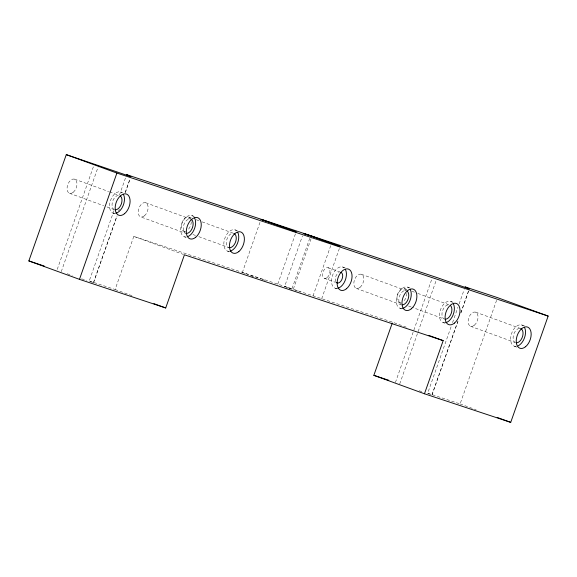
<?xml version="1.0" encoding="UTF-8"?>
<svg xmlns="http://www.w3.org/2000/svg" width="577" height="577" viewBox="0 0 577 577"><rect width="100%" height="100%" fill="white"/><g stroke="black" fill="none" stroke-linecap="round" stroke-linejoin="round"><path stroke-width="0.43" stroke-dasharray="2.88 2.16" d="M57.246 269.394L93.777 165.649M61.256 271.673L98.09 167.085M92.767 282.622L89.226 280.949L114.08 210.367M119.468 195.062L125.757 177.204M93.539 282.377L116.893 216.05M118.689 210.951L119.288 209.249M125.281 192.242L130.07 178.639M93.481 282.954L117.138 215.776M125.223 192.812L130.013 179.209M89.226 280.949L115.097 289.531L133.814 236.382L392.569 322.19L406.908 327.411M242.304 272.625L260.126 221.936M277.732 284.151L296.145 231.846M292.063 289.236L284.62 286.524L302.442 235.914M309.741 238.33L291.912 288.947L284.62 286.524M311.068 238.77L293.246 289.387L300.689 292.099M313.037 295.922L330.859 245.304M321.663 298.785L339.485 248.168M395.411 382.486L431.949 278.741M399.724 383.914L436.262 280.17M430.529 394.524L427.694 393.189L451.351 326.012M452.548 322.608L457.936 307.303M459.141 303.906L464.225 289.445M432.007 394.618L457.763 321.49M460.756 312.986L468.538 290.88M431.949 395.195L458.297 320.365M460.994 312.705L468.784 290.599M427.694 393.189L460.1 403.936L497.237 298.497M242.297 272.553L245.037 273.404M245.809 273.657L261.403 279.037M419.227 390.744L421.773 391.632M67.192 273.75L72.284 275.532M81.609 278.799L86.694 280.581M262.174 279.311L265.896 280.638M251.485 276.066L253.094 276.65M521.817 324.966L525.034 326.135M450.659 301.367L453.075 302.247M407.535 287.065L409.944 287.945M475.563 312.121L519.733 328.205M404.405 288.529L406.908 289.438M411.906 291.262L414.409 292.171M417.741 293.383L449.411 304.908A7.515 4.544 -70 0 0 442.609 310.57A7.515 4.544 -70 0 0 444.427 319.081L411.92 307.252M342.709 267L345.118 267.879M361.281 274.226L406.287 290.613A7.515 4.544 -70 0 0 399.847 295.352A7.515 4.544 -70 0 0 400.265 304.173M235.034 229.862L237.443 230.742M191.903 215.56L194.312 216.44M120.752 191.968L122.36 192.552M188.78 217.017L191.275 217.933M196.281 219.75L198.784 220.659M202.116 221.878L232.949 233.101M328.14 267.692L339.99 272.005M145.649 202.715L190.655 219.101A7.515 4.544 -70 0 0 183.847 224.763A7.515 4.544 -70 0 0 185.664 233.274L140.658 216.894M74.498 179.122L108.671 191.564M109.5 191.867L118.667 195.206M470.572 326.301L514.749 342.377M399.414 302.701L401.08 303.307M408.588 306.041L411.084 306.95M356.29 288.399L401.296 304.786M514.331 346.222L516.74 347.102M324.397 278.323L335.403 282.326M443.179 322.63L444.78 323.214M400.049 308.327L401.657 308.911M183.789 231.197L185.455 231.803M192.956 234.529L195.459 235.438M198.791 236.657L228.795 247.576A7.515 4.544 -70 0 1 226.689 239.996A7.515 4.544 -70 0 1 232.581 233.274M335.223 288.255L336.831 288.839M69.507 193.295L103.68 205.737M107.012 206.948L113.683 209.379M227.547 251.125L229.156 251.709M184.416 236.822L186.025 237.407M113.265 213.223L114.873 213.807M133.814 236.382L183.587 254.5M460.1 403.936L476.133 409.771M115.097 289.531L131.974 295.669M114.513 209.682A7.515 4.544 -70 0 1 112.407 202.101A7.515 4.544 -70 0 1 118.299 195.379M184.986 231.319A7.515 4.544 -70 0 1 182.332 221.763A7.515 4.544 -70 0 1 190.598 218.683M191.268 221.799A7.515 4.544 -70 0 1 187.568 230.129M400.618 302.831A7.515 4.544 -70 0 1 397.964 293.275A7.515 4.544 -70 0 1 406.23 290.195M406.893 293.311A7.515 4.544 -70 0 1 403.193 301.634M515.578 342.68A7.515 4.544 -70 0 1 513.472 335.1A7.515 4.544 -70 0 1 519.365 328.378M114.448 213.432A11.273 6.816 -70 0 1 110.712 199.988A11.273 6.816 -70 0 1 122.295 192.884M186.22 237.01A11.273 6.816 -70 0 1 181.69 224.042A11.273 6.816 -70 0 1 193.454 216.476M229.35 251.312A11.273 6.816 -70 0 1 224.821 238.344A11.273 6.816 -70 0 1 236.577 230.778M401.852 308.522A11.273 6.816 -70 0 1 397.329 295.554A11.273 6.816 -70 0 1 409.086 287.988M444.975 322.817A11.273 6.816 -70 0 1 440.453 309.849A11.273 6.816 -70 0 1 452.209 302.283M516.134 346.416A11.273 6.816 -70 0 1 511.604 333.448A11.273 6.816 -70 0 1 523.361 325.882M335.727 281.691A5.633 3.404 -70 0 1 338.966 272.488M337.026 288.45A11.273 6.816 -70 0 1 332.496 275.481A11.273 6.816 -70 0 1 344.253 267.916M73.286 192.235A7.515 4.544 -70 0 0 75.529 179.735A7.515 4.544 -70 0 0 67.192 186.66A7.515 4.544 -70 0 0 73.286 192.235M144.438 215.827A7.515 4.544 -70 0 0 146.681 203.328A7.515 4.544 -70 0 0 138.343 210.259A7.515 4.544 -70 0 0 144.438 215.827M360.07 287.339A7.515 4.544 -70 0 0 362.313 274.84A7.515 4.544 -70 0 0 353.975 281.764A7.515 4.544 -70 0 0 360.07 287.339M474.352 325.233A7.515 4.544 -70 0 0 476.595 312.734A7.515 4.544 -70 0 0 468.257 319.665A7.515 4.544 -70 0 0 474.352 325.233M327.231 277.523A5.633 3.404 -70 0 0 328.912 268.146A5.633 3.404 -70 0 0 322.658 273.347A5.633 3.404 -70 0 0 327.231 277.523"/><path stroke-width="0.87" d="M424.47 393.774L443.186 340.625L184.431 254.81L165.714 307.959L79.467 279.355L28.85 260.927L66.283 154.636L130.907 176.656L126.659 174.658L437.157 277.624L469.382 288.897L465.127 286.899L497.533 297.645L548.15 316.073L510.717 422.364L424.47 393.774L373.853 375.331L392.273 323.033M79.467 279.355L116.9 173.064L548.15 316.073M28.85 260.927L44.177 266.011M373.853 375.331L388.775 380.286M66.283 154.636L116.9 173.064M428.841 335.403L443.186 340.625M497.223 417.452L510.717 422.364M153.9 303.661L165.714 307.959M120.535 196.122A7.515 4.544 -70 0 1 121.321 204.027A7.515 4.544 -70 0 1 115.717 209.812M191.687 219.714A7.515 4.544 -70 0 1 192.473 227.619A7.515 4.544 -70 0 1 186.869 233.404M233.786 233.404A7.515 4.544 -70 0 1 235.892 240.984A7.515 4.544 -70 0 1 229.999 247.706M407.319 291.219A7.515 4.544 -70 0 1 408.105 299.124A7.515 4.544 -70 0 1 402.501 304.916M450.442 305.522A7.515 4.544 -70 0 1 451.228 313.426A7.515 4.544 -70 0 1 445.624 319.211M520.569 328.508A7.515 4.544 -70 0 1 522.675 336.088A7.515 4.544 -70 0 1 516.783 342.81M123.485 194.463A11.273 6.816 -70 0 1 123.125 205.657A11.273 6.816 -70 0 1 115.703 213.317M194.637 218.056A11.273 6.816 -70 0 1 188.152 236.469M237.767 232.358A11.273 6.816 -70 0 1 237.407 243.559A11.273 6.816 -70 0 1 229.985 251.211M410.269 289.567A11.273 6.816 -70 0 1 409.915 300.761A11.273 6.816 -70 0 1 402.486 308.421M453.392 303.863A11.273 6.816 -70 0 1 453.039 315.064A11.273 6.816 -70 0 1 445.61 322.723M524.551 327.462A11.273 6.816 -70 0 1 518.067 345.868M340.834 272.315A5.633 3.404 -70 0 1 341.93 279.383A5.633 3.404 -70 0 1 336.319 282.485M345.443 269.495A11.273 6.816 -70 0 1 345.082 280.689A11.273 6.816 -70 0 1 337.66 288.349M262.21 219.758L261.013 219.404L296.145 231.846L262.21 219.758M311.962 236.238L303.336 233.382L340.077 246.48L311.962 236.238M124.56 213.678A11.273 6.816 -70 0 0 127.921 194.932A11.273 6.816 -70 0 0 115.414 205.318A11.273 6.816 -70 0 0 124.56 213.678M195.711 237.27A11.273 6.816 -70 0 0 199.072 218.524A11.273 6.816 -70 0 0 186.566 228.918A11.273 6.816 -70 0 0 195.711 237.27M238.842 251.572A11.273 6.816 -70 0 0 242.203 232.827A11.273 6.816 -70 0 0 229.696 243.22A11.273 6.816 -70 0 0 238.842 251.572M411.343 308.774A11.273 6.816 -70 0 0 414.712 290.029A11.273 6.816 -70 0 0 402.205 300.422A11.273 6.816 -70 0 0 411.343 308.774M454.474 323.077A11.273 6.816 -70 0 0 457.835 304.331A11.273 6.816 -70 0 0 445.329 314.725A11.273 6.816 -70 0 0 454.474 323.077M525.625 346.676A11.273 6.816 -70 0 0 528.986 327.931A11.273 6.816 -70 0 0 516.48 338.317A11.273 6.816 -70 0 0 525.625 346.676M346.517 288.709A11.273 6.816 -70 0 0 349.878 269.964A11.273 6.816 -70 0 0 337.372 280.357A11.273 6.816 -70 0 0 346.517 288.709"/></g></svg>
